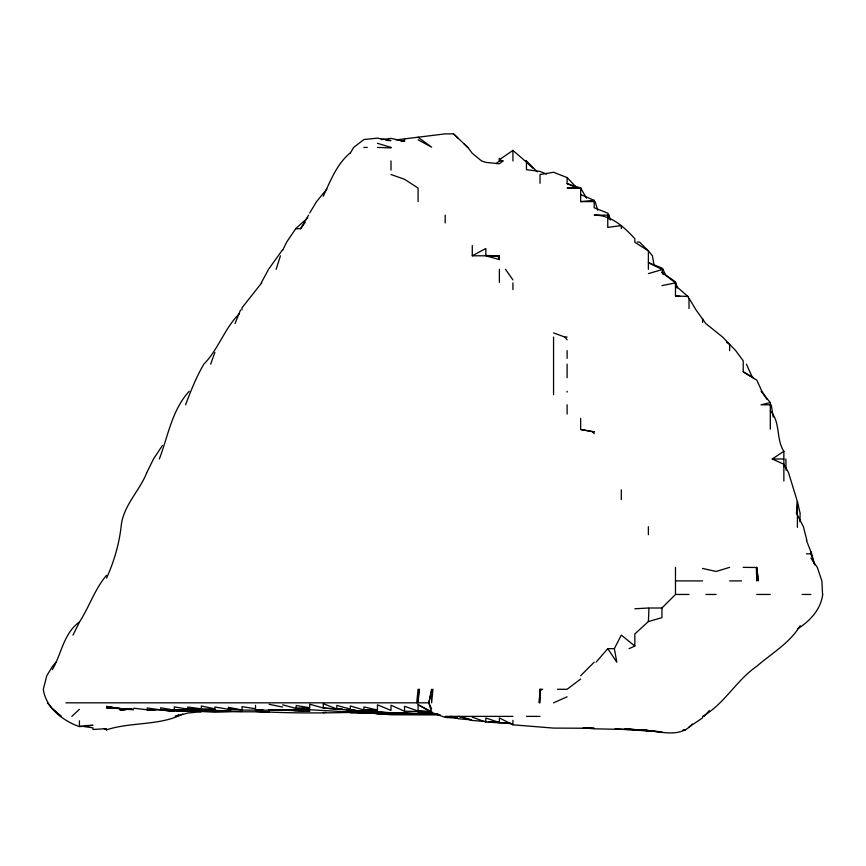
<?xml version="1.0" encoding="UTF-8"?>
<svg xmlns="http://www.w3.org/2000/svg" width="866" height="866" viewBox="0 0 866 866"><rect width="100%" height="100%" fill="white"/><g stroke="black" fill="none" stroke-linecap="round" stroke-linejoin="round"><path stroke-width="1.3" d="M580.707 190.52L580.729 188.063L567.111 188.063L580.653 187.998L580.653 201.605L595.083 201.605L597.735 210.221M799.935 521.797L800.108 513.181L797.402 501.576L788.482 472.544L783.86 464.252L772.212 458.991L783.86 451.294C775.86 439.235 780.796 422.045 770.307 410.949M629.106 648.645L634.832 646.036L634.832 633.977L648.385 621.55L648.98 608.008L661.938 608.008L675.48 594.455L675.48 567.36M540.016 689.282L539.269 702.835L540.016 690.689L542.668 689.282L540.016 689.282L540.016 702.835M806.852 540.276L803.399 526.723L796.439 513.181L797.402 501.576L797.402 527.351M431.636 708.875L428.854 702.835L431.636 689.282L431.636 702.835L432.968 689.282L431.636 690.354L428.854 702.835L431.636 712.48L445.189 717.394L457.497 718.195M822.7 594.455C820.795 609.675 809.851 621.117 797.402 628.976M159.344 458.991C168.156 435.977 171.966 409.954 189.232 391.259M276.113 269.337L280.432 255.795M210.665 364.164L214.887 352.419M185.573 404.801C190.78 390.912 196.344 377.013 203.824 364.164C218.503 349.279 224.511 328.301 239.449 313.579M235.043 323.527L240.521 309.974M106.518 578.142C113.955 561.893 119.043 544.498 121.11 526.723C122.885 505.755 139.534 491.282 146.83 472.544M323.267 196.279C330.52 180.81 336.766 163.999 350.362 152.817M282.619 250.404L286.559 242.242L295.75 228.7M147.155 471.927L153.499 458.991L162.44 445.449M72.993 635.103L79.748 621.55C89.404 606.568 94.805 589.053 106.518 575.349M596.089 662.187L607.748 648.645L616.819 662.187L614.362 648.645L621.29 635.103L634.832 646.036M52.328 669.624C61.648 653.711 63.478 633.544 79.423 621.961M261.272 282.89L268.525 269.337M296.172 228.7L300.621 228.7L308.567 215.147M350.362 153.022L353.674 147.415L363.904 139.534L377.457 138.149L390.999 140.595L386.074 140.411M309.714 212.96L316.566 201.605L326.872 189.026M800.206 625.685C789.781 643.102 771.595 653.365 756.754 666.311C736.219 680.33 724.528 703.971 702.575 716.377L702.575 717.892L689.033 727.018M282.619 249.689L269.077 268.536M300.621 228.7L305.168 222.4M261.684 282.89L241.982 307.82L241.982 309.974M55.976 662.187L52.328 666.582L46.786 675.74L43.3 689.282C45.887 707.868 62.861 720.772 79.423 726.661L92.965 725.297L84.348 725.665M692.259 723.987C680.275 738.882 658.333 730.872 642.117 729.93L661.938 731.922L615.131 728.771M704.21 716.377L709.308 710.575M580.653 675.74L594.195 662.187M496.315 163.696L499.173 160.968M71.856 716.377L79.423 709.297M296.172 228.202L307.787 217.831M499.704 160.069L499.368 158.294L499.368 159.755L502.994 160.968L499.368 163.739L485.826 162.386L481.593 160.968L472.284 153.336L467.835 147.415L453.503 133.873L445.189 133.873L395.924 139.924M182.672 714.049C159.561 725.957 131.177 721.735 106.518 729.854L104.256 728.598M580.653 679.009L567.111 689.282L557.531 689.282M499.368 159.755L512.921 150.392L526.463 162.137M472.284 245.489L472.284 255.795L485.826 248.488L485.826 255.535L497.874 255.795L499.368 259.594L485.826 255.795L499.368 255.795L499.368 259.594M178.667 714.688L175.246 716.377L187.792 713.054L201.345 711.679L197.654 711.43M553.558 702.835L567.111 696.805M648.385 273.613L663.031 269.337L665.759 275.496M729.659 567.36L716.117 571.473L702.575 568.421M648.385 621.55L661.938 617.675L661.938 608.008M770.307 429.081L770.307 402.593L760.998 404.801L770.307 404.801M661.938 285.607L675.48 282.89L676.995 287.815M160.708 709.99L174.25 711.138L160.708 709.99L174.25 710.466L160.708 710.044L174.25 711.138L228.44 711.094L214.887 710.423L241.982 711.787L269.077 711.841L255.535 711.365C288.313 713.378 321.297 713.097 354.053 712.361M129.922 708.908L120.071 710.337L131.145 708.853M323.267 712.696L325.724 712.339M381.148 139.621L390.999 138.408L404.541 141.245L404.541 138.592M580.653 201.605L594.195 200.403L594.195 207.743L607.748 213.144L609.112 215.147L610.249 220.072M128.688 708.843L120.071 709.395L132.379 709.092L126.219 708.648M155.783 709.709L147.155 710.261L160.708 709.709M200.111 708.789L174.25 710.109L160.708 707.76L160.708 709.893L147.155 707.955L147.155 709.741L133.613 708.226M634.832 608.766L648.385 608.008M187.792 709.406L198.888 708.843L187.792 709.568L214.887 709.579L184.101 709.557L214.887 709.048M309.714 711.224L277.694 709.698L309.714 711.008L269.077 709.839L296.172 710.347L241.982 710.066L228.44 709.297L214.887 707.002L214.887 708.832L201.345 706.007L201.345 708.843L187.792 709.568L214.887 709.741L187.792 709.211M168.091 709.882L160.708 710.239L168.091 710.044M241.982 711.441L214.887 712.22L187.792 710.759L195.186 711.257M367.595 712.285L390.999 713.909L436.561 713.963L377.457 713.075L350.362 711.3L362.67 712.004M201.345 711.17L214.887 710.91L185.335 710.51M309.714 709.319L282.619 709.774L309.714 709.752L390.999 714.342M402.084 714.017L437.795 714.104L431.636 713.952L436.561 714.006M282.619 704.827L296.172 708.442L309.714 708.269L296.172 708.226M262.918 709.687L255.535 709.763L260.46 709.687M440.264 714.926L390.999 714.775L372.532 713.097L381.148 713.779L377.457 713.562M390.999 713.097L377.457 712.924L398.392 713.93L390.999 713.714M363.904 147.415L367.238 147.415M377.457 143.301L390.999 147.415M499.368 160.968L502.994 160.968M608.971 218.849L607.748 215.147L594.195 215.147C611.05 214.844 624.159 227.033 634.832 238.702L634.832 242.242L648.385 250.88L652.434 255.795L654.133 265.646M472.284 255.795L485.036 255.795M553.558 332.901L564.903 337.069L567.111 337.069M580.653 429.482L594.195 431.896L580.653 429.482L580.653 418.354M772.212 458.991L783.86 458.991M796.439 513.181L797.402 513.181M806.43 553.818L810.944 553.818L814.192 563.669M743.212 567.36L756.754 567.49L758.313 580.913L756.754 567.36L756.754 580.913L756.332 567.36M675.48 580.913L702.575 580.913M729.659 580.913L741.632 580.913M675.48 594.455L689.033 594.455M705.942 594.455L716.117 594.455M756.754 594.455L770.307 594.455M802.133 594.455L810.944 594.455M607.748 648.645L614.362 648.645M65.881 702.835L428.854 702.835M445.189 716.377L512.921 716.377M526.463 716.377L540.016 716.377M683.014 729.93L685.471 729.93M214.887 710.748L230.897 710.975M418.083 714.233L377.457 712.307L437.795 714.049L427.945 713.974M363.904 709.806L377.457 710.38L363.904 709.947L363.904 706.927L377.457 710.044L377.457 704.805L390.999 710.445L390.999 705.216L404.541 711.246L418.083 711.462M485.826 255.535L499.368 255.795M404.541 713.465L414.392 713.692L377.457 712.123L390.999 712.945M350.362 712.935L377.457 713.389L374.989 713.183M120.071 708.312L106.518 707.923L120.071 708.55L106.518 706.407L120.071 708.853L133.613 709.795M400.85 714.006L404.541 714.114M377.457 147.415L390.999 147.902L390.62 147.415M661.938 269.337L648.385 262.669L661.938 268.049L663.031 269.337L661.938 272.368L675.48 282.89L675.48 295.955L687.896 296.432L689.033 299.43L689.033 308.534M400.85 141.093L404.541 141.245M418.083 711.982L431.636 712.556L418.083 712.133L431.636 712.469L418.083 704.707L418.083 711.051L431.636 711.776L418.083 704.707M431.636 711.635L418.083 711.051L404.541 706.288L404.541 711.246M472.284 717.178L485.826 722.006L511.687 723.651M585.578 727.851L594.195 728.274L553.558 728.1L512.921 724.81L499.368 717.946L499.368 722.536L488.283 721.779L510.453 723.175M282.619 709.828L296.172 710.553M270.311 709.719L282.619 710.38L269.077 709.655M345.437 711.451L377.457 713.584M336.82 708.908L342.968 709.416L323.267 708.074L377.457 712.068L357.745 710.596M350.362 711.419L357.745 711.884M342.968 711.419L363.904 712.848M357.745 710.596L363.904 711.073M363.904 712.274L368.829 712.75M485.826 721.595L472.284 720.447L458.731 716.377L471.05 719.646M471.05 719.863L458.731 718.78L450.591 716.377L457.562 718.001M583.11 727.819L594.195 728.815L634.832 729.659L624.981 728.739L648.385 730.763L640.061 729.594M525.37 160.968L526.463 161.065L537.299 171.825M675.48 295.955L680.005 296.432M642.117 729.93L648.385 730.677M201.345 708.843L187.792 706.992L187.792 709.092L174.25 706.916L174.25 710.109M637.268 241.895L639.703 242.242L648.385 250.88L648.385 269.337M80.657 726.065L92.965 727.851L92.965 729.475L106.518 728.663L106.518 729.908M269.077 704.296L282.619 707.067M363.904 709.947L350.362 705.974L350.362 709.102L336.82 705.422L336.82 709.005L323.267 703.657L323.267 707.987L309.714 704.22L309.714 707.728L296.172 705.519L296.172 708.442M540.016 183.289L540.016 174.51L553.558 172.269L567.111 177.573L567.111 183.646L580.653 187.998M499.368 722.536L485.826 718.001L485.826 722.006M390.999 174.51L404.541 179.284L418.083 188.063L418.083 201.605M546.554 174.066L540.016 171.425L526.463 169.671L526.463 161.065M580.653 194.525L594.195 200.403M567.111 183.646L573.703 186.591M418.083 139.805L431.636 147.188L418.083 137.25M689.033 298.261L696.048 309.974L705.758 323.527L722.623 337.069L735.71 350.622L743.212 360.819L743.212 371.817L753.517 377.717M743.212 371.817L751.515 377.056M726.574 342.265L729.659 344.495M52.328 708.734L61.194 716.377L52.328 708.702L47.392 702.835M675.48 285.628L687.896 296.432M453.503 133.873L457.854 137.932M527.405 163.024L533.066 168.329M464.187 143.951L467.835 147.415M567.111 177.573L575.208 186.147M592.604 431.896L594.195 433.714M761.062 391.259L770.307 402.593M564.903 337.069L567.111 339.818M505.506 269.337L512.921 279.891M810.944 558.137L817.309 567.36L821.877 580.913L822.57 594.455M663.356 274.468L661.938 272.368L675.48 281.894L677.353 287.815M766.8 399.161L761.907 391.259L756.754 380.012L752.543 377.717L746.405 364.164M580.729 188.063L586.488 198.217M806.387 540.276L811.691 553.818L814.733 564.903M783.86 464.252L784.488 466.622M771.227 404.801L773.251 417.12M785.895 458.991L786.025 470.076M810.944 551.707L810.944 553.818M783.86 451.294L783.86 480.987M729.659 345.133L729.659 350.622M702.575 318.526L702.575 322.488M648.385 526.723L648.385 534.658M621.29 228.7L621.29 225.604L607.748 227.39L607.748 215.147M621.29 489.842L621.29 499.628M567.111 350.622L567.111 358.362M567.111 364.164L567.111 377.717M567.111 391.259L567.111 392.103M567.111 404.801L567.111 414.078M553.558 337.069L553.558 394.701M512.921 150.392L512.921 160.968M512.921 282.89L512.921 289.58M512.921 720.317L512.921 724.81M499.368 269.337L499.368 282.37M445.189 215.147L445.189 222.941M390.999 160.968L390.999 170.137M255.535 705.335L255.535 708.745L241.982 706.634L241.982 710.001L228.44 707.327L228.44 709.297M79.423 720.793L79.423 725.524M419.079 689.282L418.083 702.835L418.083 689.282L416.719 702.835L418.083 701.893L419.079 689.282M181.644 709.665L174.25 709.979L181.644 709.709M431.636 713.66L418.083 713.681L436.561 713.779L431.636 713.66M235.823 709.254L228.44 709.092L235.823 709.286M377.457 711.993L363.904 711.224L377.457 711.993M187.792 711.322L176.718 710.575L187.792 711.408M355.287 710.412L346.66 709.719L355.287 710.401"/></g></svg>
